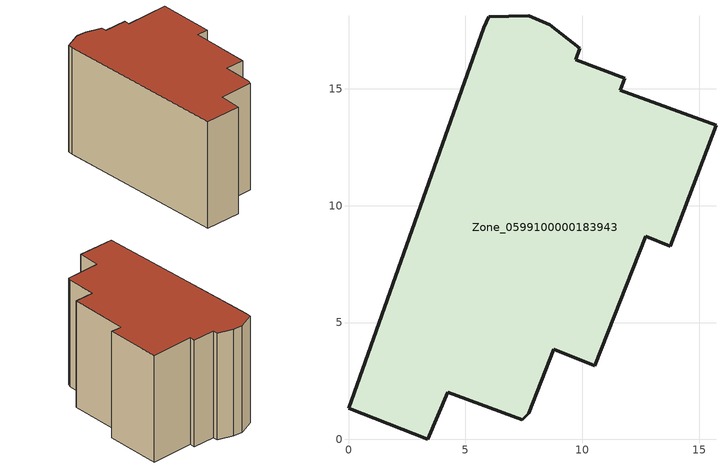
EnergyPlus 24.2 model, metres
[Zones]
Zone_0599100000183943
 floor ground (C_G): 11.82,15.44 11.62,14.93 15.72,13.44 13.77,8.26 12.72,8.69 10.54,3.16 8.78,3.86 7.7,1.12 7.43,0.83 4.25,2.02 3.38,0 0,1.34 5.79,17.6 5.99,18.07 7.72,18.13 8.61,17.74 9.9,16.74 9.71,16.25 z0
 wall outside (C_F): 5.79,17.6 0,1.34 3.38,0 4.25,2.02 7.43,0.83 7.7,1.12 8.78,3.86 10.54,3.16 12.72,8.69 13.77,8.26 15.72,13.44 11.62,14.93 11.82,15.44 9.71,16.25 9.9,16.74 8.61,17.74 7.72,18.13 5.99,18.07 5.79,17.6 z0:11.04
 roof outside (C_R): 5.99,18.07 5.79,17.6 0,1.34 3.38,0 4.25,2.02 7.43,0.83 7.7,1.12 8.78,3.86 10.54,3.16 12.72,8.69 13.77,8.26 15.72,13.44 11.62,14.93 11.82,15.44 9.71,16.25 9.9,16.74 8.61,17.74 7.72,18.13 z11.04
[BUILDING]
Pand.0599100000183943: North Axis=0; Terrain=City; Loads Convergence Tolerance Value=0.04; Temperature Convergence Tolerance Value=0.4; Solar Distribution=FullExterior; Maximum Number of Warmup Days=25; Minimum Number of Warmup Days=1
[Site:Location]
Rotterdam.The.Hague.AP_ZH_NLD Design_Conditions: Latitude=51.96; Longitude=4.45; Time Zone=1; Elevation=-4.5
[SITE:GROUNDTEMPERATURE:BUILDINGSURFACE]
18, 18, 18, 18, 18, 18, 18, 18, 18, 18, 18, 18
[MATERIAL] Thermal Absorptance=0.9; Solar Absorptance=0.7; Visible Absorptance=0.7
Name | Roughness | Thickness | Conductivity | Density | Specific Heat
G.TC.1946 | MediumSmooth | 0.15 | 1 | 540 | 1210
F.TC.1946 | Rough | 0.3 | 0.857143 | 1920 | 840
R.TC.1946 | MediumRough | 0.2 | 0.909091 | 1500 | 1000
[CONSTRUCTION]
C_G: G.TC.1946
C_F: F.TC.1946
C_R: R.TC.1946
[ZONE]
Zone_0599100000183943: Type=1; Multiplier=1; Ceiling Height=Autocalculate; Volume=Autocalculate; Floor Area=autocalculate; Part of Total Floor Area=Yes
[ZONEINFILTRATION:DESIGNFLOWRATE]
Infil_Zone_0599100000183943: Zone or ZoneList or Space or SpaceList=Zone_0599100000183943; Schedule=AlwaysOn; Design Flow Rate Calculation Method=Flow/Area; Flow Rate per Floor Area=0.003; Constant Term Coefficient=1; Temperature Term Coefficient=0; Velocity Term Coefficient=0; Velocity Squared Term Coefficient=0
[HVACTEMPLATE:ZONE:IDEALLOADSAIRSYSTEM]
Zone_0599100000183943: Maximum Heating Supply Air Temperature=50; Minimum Cooling Supply Air Temperature=13; Maximum Heating Supply Air Humidity Ratio=0.0156; Minimum Cooling Supply Air Humidity Ratio=0.0077; Heating Limit=NoLimit; Cooling Limit=NoLimit; Dehumidification Control Type=ConstantSensibleHeatRatio; Cooling Sensible Heat Ratio=0.7; Dehumidification Setpoint=60; Humidification Control Type=None; Humidification Setpoint=30; Outdoor Air Method=None; Outdoor Air Flow Rate per Person=0.00944; Outdoor Air Flow Rate per Zone Floor Area=0; Outdoor Air Flow Rate per Zone=0; Demand Controlled Ventilation Type=None; Outdoor Air Economizer Type=NoEconomizer; Heat Recovery Type=None; Sensible Heat Recovery Effectiveness=0.7; Latent Heat Recovery Effectiveness=0.65
[ZONECONTROL:THERMOSTAT]
ThermostatControl_Zone_0599100000183943: Zone or ZoneList=Zone_0599100000183943; Control Type Schedule=DualSetpointControlType; Control 1=Thermostat_Zone_0599100000183943; Temperature Difference Between Cutout And Setpoint=0
[THERMOSTATSETPOINT:DUALSETPOINT]
Thermostat_Zone_0599100000183943: Heating Setpoint Temperature Schedule=HeatingSetpoint_Zone_0599100000183943; Cooling Setpoint Temperature Schedule=CoolingSetpoint_Zone_0599100000183943
[SCHEDULE:COMPACT]
HeatingSetpoint_Zone_0599100000183943: Through: 12/31, For: AllDays, Until: 24:00, 21
CoolingSetpoint_Zone_0599100000183943: Through: 12/31, For: AllDays, Until: 24:00, 24
DualSetpointControlType: Through: 12/31, For: AllDays, Until: 24:00, 4
AlwaysOn: Through: 12/31, For: AllDays, Until: 24:00, 1
